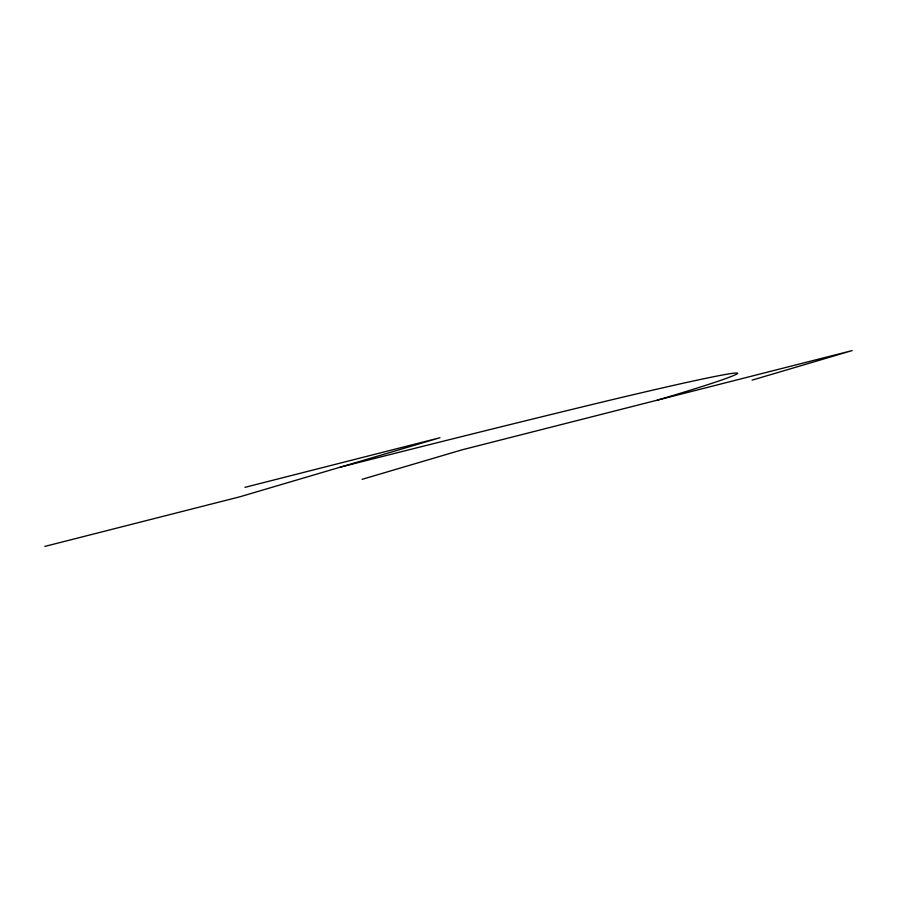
<?xml version="1.0" encoding="UTF-8"?>
<svg xmlns="http://www.w3.org/2000/svg" width="897" height="897" viewBox="0 0 897 897"><rect width="100%" height="100%" fill="white"/><g stroke="black" fill="none" stroke-linecap="round" stroke-linejoin="round"><path stroke-width="1.35" d="M362.096 479.334L462.157 449.801L852.15 350.592L752.09 380.126M244.971 487.34L439.967 437.736L239.847 496.803L44.85 546.408M339.907 467.27A600.968 13.634 -14.3 0 1 579.137 407.664A284.988 6.47 -14.3 0 1 735.876 374.52A600.968 13.634 -14.3 0 1 657.153 400.197"/></g></svg>
